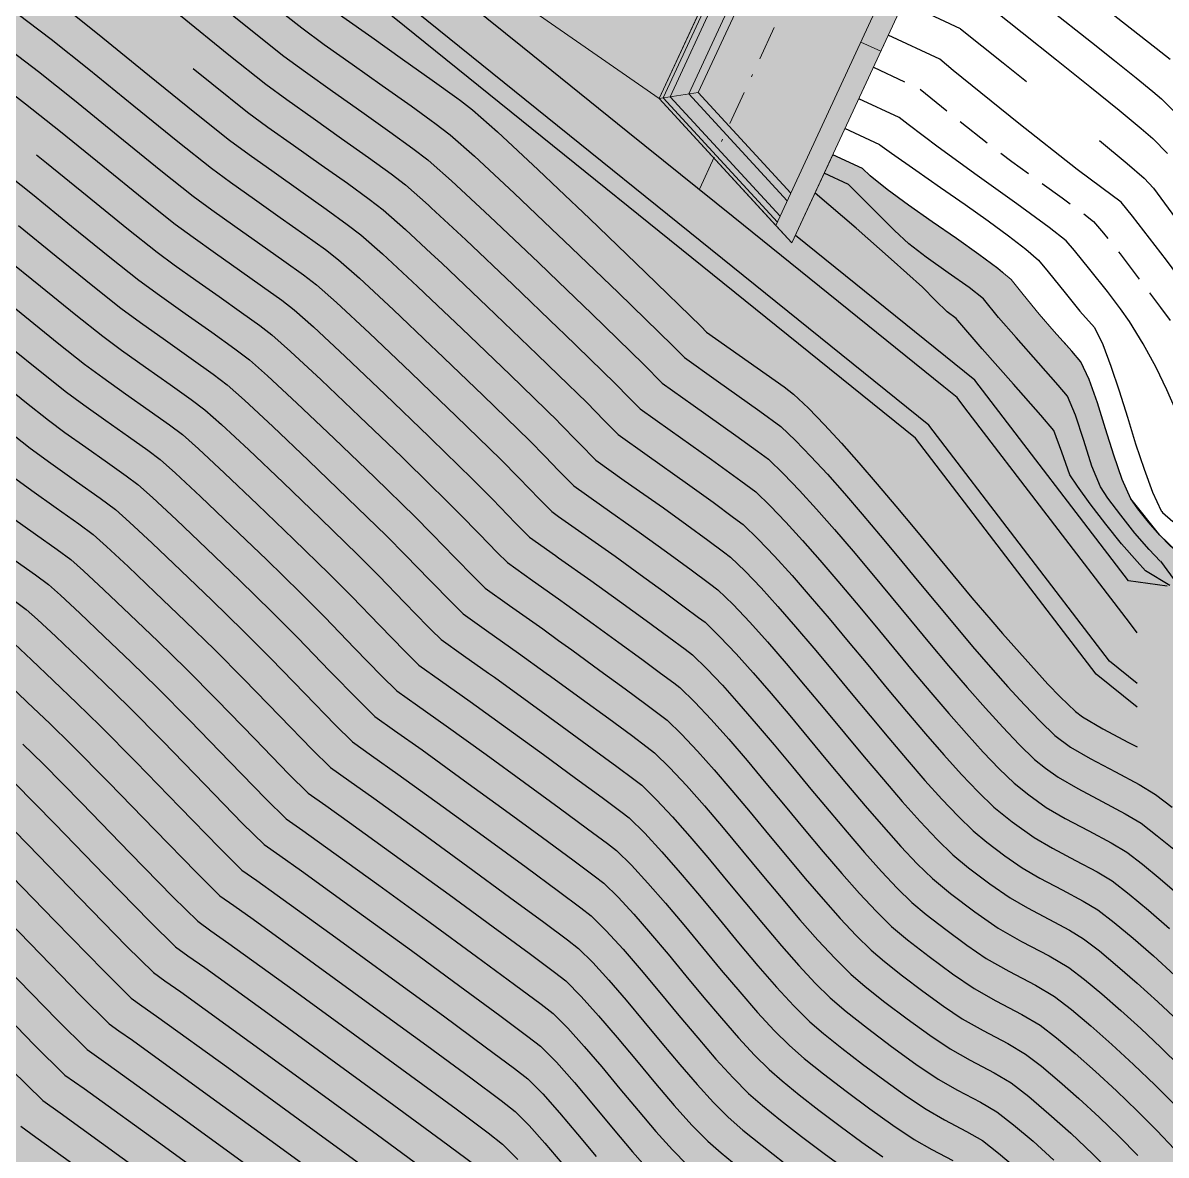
# Model space of a CAD drawing. Extents: x 62300 to 63243, y 108404 to 108784.
# Drawn here: x 62354.05 to 62395.66, y 108689.86 to 108731.07 of the extents above; entities that cross this region are included whole.
import ezdxf
from ezdxf.enums import TextEntityAlignment as Align

# ---------------------------------------------------------------- set-up
doc = ezdxf.new("R2010")
doc.units = 0
doc.header["$MEASUREMENT"] = 0
for name, pattern in [('NASCOSTA', [9.525, 6.35, -3.175]), ('TRATTEGGIATA2', [0.375, 0.25, -0.125]), ('TRATTOPUNTO2', [0.5, 0.25, -0.125, 0, -0.125])]:
    doc.linetypes.add(name, pattern=pattern)
for name, color, linetype in [('colore lago', 131, 'Continuous'), ('curve livello 1m', 2, 'Continuous'), ('curve livello 5m', 7, 'Continuous'), ('LIN010CO', 2, 'Continuous'), ('LIN010TR', 2, 'NASCOSTA'), ('LIN018CO', 6, 'Continuous'), ('LIN025CO', 7, 'Continuous'), ('LIN07CO', 4, 'Continuous'), ('TEXT050', 3, 'Continuous'), ('TRATTCOLO-30', 253, 'Continuous'), ('TRATTCOLO-32', 255, 'Continuous')]:
    doc.layers.add(name, color=color, linetype=linetype)
doc.layers.add('Colori bordi', color=5, linetype='Continuous', plot=False)
doc.layers.add('no_plot', color=5, linetype='Continuous', plot=False)
doc.styles.add('ARIAL', font='arial.ttf')

# ---------------------------------------------------------------- blocks, each defined once
blk = doc.blocks.new('SEZ1')
at = {"layer": 'LIN07CO'}
for q in [(-0.5, 1.5), (0, 0)]:
    blk.add_line((0, 1.5), q, dxfattribs=at)
at = {"layer": 'TEXT050', "style": 'ARIAL'}
blk.add_attdef('NOME_SEZIONE', text='', height=0.4, dxfattribs=at).set_placement((-0.25, 1.1667), align=Align.MIDDLE)
blk = doc.blocks.new('CONTORNO')
at = {"layer": 'Colori bordi', "lineweight": 0, "ltscale": 2, "flags": 128}
blk.add_lwpolyline([(-84.427, 113.219), (-89.144, 103.05), (-84.307, 97.793), (-77.785, 111.855)], dxfattribs=at)

msp = doc.modelspace()

# ---------------------------------------------------------------- hatches: boundary and pattern name
at = {"layer": 'colore lago', "linetype": 'Continuous', "lineweight": 0}
msp.add_hatch(color=256, dxfattribs=at).paths.add_polyline_path([(62395.4319, 108712.4259), (62396.0258, 108711.8537), (62396.5448, 108710.8043), (62395.7033, 108710.5709), (62400.1015, 108704.9415), (62413.3949, 108708.6281), (62414.0973, 108707.7291), (62408.5772, 108697.9723), (62412.9753, 108692.343), (62413.7753, 108693.7569), (62413.7753, 108692.1954), (62414.8205, 108690.2225), (62415.3159, 108689.2875), (62415.7254, 108688.5144), (62415.9887, 108688.0175), (62416.3082, 108687.4144), (62417.0906, 108686.8771), (62417.9855, 108686.3089), (62418.7619, 108685.8574), (62419.2764, 108685.6101), (62419.9798, 108685.5227), (62420.7468, 108685.4364), (62421.2685, 108685.2536), (62422.0416, 108684.9346), (62422.8341, 108684.5753), (62423.3023, 108684.3175), (62424.2809, 108683.3047), (62425.6555, 108681.8746), (62426.4487, 108681.0664), (62427.1564, 108680.3507), (62427.6733, 108679.8331), (62427.8947, 108679.6195), (62428.4318, 108679.3835), (62429.0399, 108678.92), (62429.8686, 108678.2117), (62430.4834, 108677.6294), (62430.8429, 108677.243), (62431.2176, 108676.3636), (62431.5568, 108675.296), (62431.9126, 108674.5274), (62432.3553, 108674.2465), (62432.8581, 108673.9417), (62433.4549, 108673.2309), (62434.0968, 108672.3256), (62434.7011, 108671.6013), (62435.1967, 108671.28), (62435.6852, 108671.0099), (62436.1435, 108670.7553), (62436.7071, 108670.3884), (62437.4924, 108669.8551), (62438.3578, 108669.2525), (62439.162, 108668.6782), (62440.0779, 108667.9959), (62441.1296, 108667.1897), (62442.0017, 108666.5014), (62442.9077, 108665.7584), (62443.7886, 108665.0205), (62444.5616, 108664.3587), (62445.1439, 108663.8439), (62445.4526, 108663.5469), (62446.014, 108662.6645), (62446.5014, 108661.9407), (62447.1531, 108661.6996), (62448.8761, 108661.0814), (62447.1831, 108652.7495), (62446.9427, 108651.5664), (62441.5949, 108652.495), (62436.0899, 108653.04), (62430.5269, 108653.236), (62424.9839, 108653.069), (62419.4329, 108652.547), (62413.9529, 108651.6369), (62408.5289, 108650.3589), (62403.2099, 108648.764), (62398.0209, 108646.7969), (62392.9549, 108644.4869), (62388.0669, 108641.8729), (62383.3469, 108638.9139), (62379.1429, 108635.9189), (62374.9869, 108632.5279), (62370.9119, 108628.7519), (62367.8639, 108625.5499), (62364.5769, 108621.7199), (62361.9919, 108618.3019), (62358.8839, 108613.6989), (62356.0869, 108608.8829), (62353.6149, 108603.9239), (62351.4909, 108598.7899), (62349.6979, 108593.5199), (62348.257, 108588.1479), (62347.162, 108582.6989), (62346.433, 108577.2059), (62346.076, 108571.8269), (62346.067, 108566.2699), (62346.414, 108560.7079), (62347.156, 108555.2139), (62348.241, 108549.7569), (62349.1079, 108546.5428), (62347.868, 108543.8969), (62343.8045, 108542.3399), (62343.0705, 108542.931), (62342.2146, 108543.3994), (62341.4935, 108543.6045), (62340.7307, 108543.397), (62339.7875, 108542.8951), (62338.8135, 108542.3669), (62337.9584, 108542.0805), (62337.4625, 108542.1669), (62336.538, 108542.374), (62334.2534, 108542.9689), (62331.3224, 108543.7845), (62328.1392, 108544.6847), (62325.0979, 108545.5334), (62322.5927, 108546.1946), (62321.8484, 108546.361), (62320.9844, 108546.545), (62320.4739, 108546.6654), (62319.8592, 108546.9626), (62319.1026, 108547.3351), (62317.9614, 108547.8241), (62316.5809, 108548.3862), (62315.0662, 108548.9885), (62313.5225, 108549.5985), (62312.055, 108550.1833), (62310.7689, 108550.7104), (62309.7693, 108551.1471), (62309.1125, 108551.4751), (62308.0737, 108552.1306), (62305.1337, 108553.8291), (62301.9743, 108555.846), (62300, 108557.1445), (62299.9999, 108746.1014), (62331.8814, 108763.679), (62334.5073, 108761.5121), (62338.3919, 108758.5995), (62343.0838, 108755.7212), (62348.1033, 108752.4274), (62352.959, 108748.8213), (62356.9824, 108746.6715), (62363.4113, 108741.712), (62364.5243, 108741.1924), (62365.6372, 108740.6727), (62364.7398, 108740.344), (62363.36, 108739.8386), (62368.1972, 108734.5816), (62381.1506, 108739.3265), (62381.9231, 108738.487), (62377.2065, 108728.3174), (62382.0436, 108723.0604), (62383.5312, 108726.2678), (62384.6103, 108725.7715), (62384.8907, 108725.5001), (62385.5125, 108725.007), (62386.2902, 108724.4397), (62387.1525, 108723.8336), (62388.0278, 108723.224), (62388.845, 108722.6462), (62389.5326, 108722.1356), (62390.0193, 108721.7276), (62390.4606, 108721.1889), (62391.0458, 108720.4672), (62391.5925, 108719.8402), (62392.2282, 108719.1211), (62392.5607, 108718.7313), (62392.8617, 108718.0873), (62393.1598, 108717.2446), (62393.7582, 108715.3352), (62394.0641, 108714.4546), (62394.3781, 108713.7474)])
at = {"layer": 'TRATTCOLO-30', "linetype": 'Continuous', "lineweight": 0}
h = msp.add_hatch(color=256, dxfattribs=at)
h.dxf.hatch_style = 1
h.paths.add_polyline_path([(62420.667, 108705.938), (62419.9708, 108706.332), (62420.0369, 108706.4488, -0.1419505), (62423.6194, 108709.95), (62424.183, 108710.2519), (62422.7188, 108714.0366), (62420.4323, 108713.4025), (62410.3897, 108695.6523), (62412.4422, 108693.0253), (62412.9753, 108692.3429), (62418.7619, 108702.5708)])
h.paths.add_polyline_path([(62420.4323, 108713.4025), (62414.0685, 108711.6376), (62398.2889, 108707.2616), (62400.1015, 108704.9416), (62413.3949, 108708.6282), (62414.0973, 108707.7291), (62408.5772, 108697.9723), (62410.3897, 108695.6523)])
h.paths.add_polyline_path([(62422.7188, 108714.0366), (62421.6021, 108716.9231), (62413.2454, 108714.6056), (62413.0316, 108715.3765), (62395.7033, 108710.5709), (62398.2889, 108707.2616), (62414.0685, 108711.6376)])
edge = h.paths.add_edge_path()
edge.add_line((62391.9828, 108742.9111), (62388.8961, 108748.3407))
edge.add_line((62388.8961, 108748.3407), (62380.5203, 108745.2726))
edge.add_line((62380.5203, 108745.2726), (62380.2452, 108746.0238))
edge.add_line((62380.2452, 108746.0238), (62363.36, 108739.8386))
edge.add_line((62363.36, 108739.8386), (62368.1972, 108734.5816))
edge.add_line((62368.1972, 108734.5816), (62381.1506, 108739.3266))
edge.add_line((62381.1506, 108739.3266), (62381.9231, 108738.487))
edge.add_line((62381.9231, 108738.487), (62377.2065, 108728.3174))
edge.add_line((62377.2065, 108728.3174), (62382.0436, 108723.0604))
edge.add_line((62382.0436, 108723.0604), (62388.5657, 108737.1228))
edge.add_line((62388.5657, 108737.1228), (62387.84, 108737.4594))
edge.add_line((62387.84, 108737.4594), (62389.1667, 108740.3199))
edge.add_arc((62393.7025, 108738.2161), 5, 110.11812, 155.11812, ccw=False)

# ---------------------------------------------------------------- linework, layer by layer
at = {"layer": 'Colori bordi', "linetype": 'Continuous', "lineweight": 0, "flags": 128}
msp.add_lwpolyline([(62381.9231, 108738.487), (62377.2065, 108728.3174), (62382.0436, 108723.0604), (62383.5312, 108726.2678), (62384.6103, 108725.7715), (62384.8907, 108725.5001), (62385.5125, 108725.007), (62386.2902, 108724.4397), (62387.1525, 108723.8336), (62388.0278, 108723.224), (62388.845, 108722.6462), (62389.5326, 108722.1356), (62390.0193, 108721.7276), (62390.0193, 108721.7276), (62390.4606, 108721.1889), (62391.0458, 108720.4672), (62391.5925, 108719.8402), (62392.2282, 108719.1211), (62392.5607, 108718.7313), (62392.8617, 108718.0873), (62393.1598, 108717.2446), (62393.7582, 108715.3352), (62394.0641, 108714.4546), (62394.3781, 108713.7474), (62395.4319, 108712.4259), (62396.0258, 108711.8537)], dxfattribs=at)
at = {"layer": 'curve livello 1m', "color": 152, "linetype": 'TRATTEGGIATA2', "ltscale": 5, "flags": 128}
msp.add_lwpolyline([(62385.0095, 108729.4551), (62386.6845, 108728.6782), (62387.9443, 108727.6567), (62389.3451, 108726.5505), (62390.0495, 108726.0249), (62390.9549, 108725.3681), (62391.8759, 108724.7035), (62392.627, 108724.1547), (62393.0228, 108723.8452), (62393.3875, 108723.415), (62393.9852, 108722.6636), (62394.7174, 108721.7072), (62395.4604, 108720.7147), (62396.096, 108719.8455), (62396.506, 108719.2593), (62396.9497, 108718.5421), (62397.5979, 108717.4437), (62398.1306, 108716.5176), (62399.7398, 108713.5532), (62400.2196, 108711.8234)], dxfattribs=at)
at = {"layer": 'curve livello 5m', "color": 2}
for p, q in [((62388.1835, 108730.8559), (62386.106, 108731.8195)), ((62384.6103, 108725.7715), (62383.5312, 108726.2678))]:
    msp.add_line(p, q, dxfattribs=at)
at = {"layer": 'curve livello 5m', "color": 2, "flags": 128}
for points in [[(62394.613, 108706.1591), (62393.1162, 108707.3682), (62386.5407, 108715.959), (62364.8039, 108733.4837)], [(62388.1835, 108730.8559), (62389.7349, 108729.6225), (62390.5841, 108728.9404)], [(62360.2452, 108729.4115), (62360.9246, 108728.8594), (62362.2308, 108727.8258), (62362.2308, 108727.8258), (62362.9707, 108727.2805), (62363.9011, 108726.6164), (62364.9041, 108725.9084), (62365.8615, 108725.2313), (62366.6555, 108724.6601), (62367.1679, 108724.2696), (62367.1679, 108724.2696), (62367.9742, 108723.5523), (62368.9168, 108722.6754)], [(62393.2338, 108726.7952), (62394.2496, 108725.9573), (62394.8682, 108725.4243), (62394.8682, 108725.4243), (62395.2049, 108725.0534), (62399.0394, 108719.8206), (62400.8471, 108717.3793), (62400.9789, 108717.153), (62401.0303, 108717.0548), (62401.2087, 108717.0198), (62401.4528, 108716.8554), (62401.9491, 108716.4813), (62402.6509, 108715.9348), (62403.5111, 108715.2529), (62403.6793, 108715.1179)], [(62354.5418, 108726.2675), (62354.9088, 108725.9755), (62356.3898, 108724.7711), (62357.8301, 108723.6006), (62358.9341, 108722.727), (62358.9341, 108722.727), (62359.5594, 108722.2662), (62360.3457, 108721.7049), (62361.1934, 108721.1065), (62362.0025, 108720.5343), (62362.6735, 108720.0515), (62363.1067, 108719.7215), (62363.1067, 108719.7215), (62363.7881, 108719.1153), (62364.9047, 108718.0765), (62366.3064, 108716.7476), (62367.8429, 108715.2709), (62368.9168, 108714.2246)], [(62389.7056, 108721.9906), (62389.5327, 108722.1356), (62388.845, 108722.6462), (62388.0279, 108723.224), (62387.1525, 108723.8336), (62386.2902, 108724.4398), (62385.5126, 108725.007), (62384.8907, 108725.5001), (62384.6103, 108725.7715)], [(62368.9168, 108722.6754), (62369.2954, 108722.3231), (62370.9539, 108720.7507), (62372.772, 108719.0035), (62373.5517, 108718.2438)], [(62353.5592, 108719.2977), (62354.7357, 108718.3418), (62355.6374, 108717.6282), (62355.6374, 108717.6282), (62356.2686, 108717.165), (62357.0658, 108716.5987), (62357.8882, 108716.0184), (62358.595, 108715.5135), (62359.0454, 108715.1734), (62359.0454, 108715.1734), (62359.6019, 108714.6783), (62360.514, 108713.8298), (62361.6588, 108712.7444), (62362.9138, 108711.5383), (62364.1563, 108710.3278), (62364.1563, 108710.3278), (62365.0356, 108709.4391), (62366.1244, 108708.3178), (62367.1052, 108707.3102), (62367.6606, 108706.7628), (62367.6606, 108706.7628), (62368.4167, 108706.2251), (62369.4557, 108705.49), (62370.9083, 108704.4397), (62372.3078, 108703.4224), (62373.5682, 108702.5013), (62374.6033, 108701.7394), (62375.3271, 108701.1999), (62375.6534, 108700.946), (62375.6534, 108700.946), (62376.198, 108700.4123), (62376.7968, 108699.7646), (62377.4368, 108699.0309), (62378.1046, 108698.2393), (62378.7869, 108697.4179), (62379.4706, 108696.5947), (62380.1422, 108695.7977), (62380.7886, 108695.0551), (62381.3966, 108694.3949), (62381.9527, 108693.8451), (62381.9527, 108693.8451), (62382.4876, 108693.3819), (62383.1949, 108692.8132), (62384.0116, 108692.1863), (62384.8749, 108691.5486), (62385.7215, 108690.9476), (62386.4887, 108690.4306), (62386.4887, 108690.4306), (62387.1339, 108690.0649), (62387.9007, 108689.6613)], [(62396.0258, 108711.8538), (62395.8137, 108712.0336), (62395.4319, 108712.4259), (62395.0181, 108712.8924), (62394.6286, 108713.3869), (62394.3781, 108713.7474), (62394.0641, 108714.4546), (62393.7582, 108715.3352), (62393.4577, 108716.2963), (62393.1598, 108717.2447), (62392.8617, 108718.0873), (62392.5607, 108718.7313), (62392.2283, 108719.1211), (62391.9486, 108719.4375)], [(62373.5517, 108718.2439), (62374.5719, 108717.2498), (62375.2133, 108716.5948), (62375.7139, 108716.0881), (62375.7139, 108716.0881), (62376.778, 108715.3312), (62378.2404, 108714.2967), (62378.2404, 108714.2967), (62379.1708, 108713.6222), (62379.9197, 108713.0732), (62380.2623, 108712.8143), (62380.2623, 108712.8143), (62380.8168, 108712.2807), (62381.4143, 108711.657), (62382.0478, 108710.9578), (62382.7103, 108710.1981), (62383.3947, 108709.3926), (62384.0941, 108708.5562), (62384.8014, 108707.7036), (62385.5097, 108706.8497), (62386.2119, 108706.0093), (62386.9011, 108705.1972), (62387.5702, 108704.4283), (62388.2123, 108703.7172), (62388.8203, 108703.0789), (62389.3873, 108702.5282), (62389.3873, 108702.5282), (62390.0579, 108701.9878), (62390.8648, 108701.416), (62390.8648, 108701.416), (62391.5302, 108701.0306), (62392.3639, 108700.5896), (62393.1578, 108700.1672), (62393.7038, 108699.8378), (62393.7038, 108699.8378), (62394.3232, 108699.3605), (62395.0278, 108698.7763), (62395.7912, 108698.1099)], [(62368.9168, 108714.2246), (62369.3641, 108713.7888), (62369.3641, 108713.7888), (62369.9471, 108713.1997), (62370.6688, 108712.4563), (62371.3191, 108711.7883), (62371.6873, 108711.4255), (62371.6873, 108711.4255), (62372.5974, 108710.7781), (62373.5517, 108710.103)], [(62353.772, 108711.5028), (62354.5121, 108710.9778), (62354.9841, 108710.6254), (62354.9841, 108710.6254), (62355.4158, 108710.2413), (62356.1232, 108709.5832), (62357.0113, 108708.7413), (62357.9847, 108707.8057), (62358.9485, 108706.8668), (62358.9485, 108706.8668), (62360.1242, 108705.6786), (62361.5799, 108704.1793), (62362.8913, 108702.8321), (62363.634, 108702.1002), (62363.634, 108702.1002), (62364.2361, 108701.672), (62365.0634, 108701.0867), (62365.0634, 108701.0867), (62367.0054, 108699.6825), (62368.8764, 108698.3225), (62370.5613, 108697.091), (62371.9451, 108696.0725), (62372.9127, 108695.3513), (62373.349, 108695.0118), (62373.349, 108695.0118), (62373.884, 108694.4797), (62374.4808, 108693.8178), (62375.1194, 108693.0688), (62375.7797, 108692.275), (62376.4415, 108691.4791), (62377.0848, 108690.7236), (62377.6895, 108690.0509), (62378.2354, 108689.5036)], [(62373.5517, 108710.1031), (62373.8481, 108709.8934), (62374.8113, 108709.1969), (62375.7393, 108708.5223), (62376.5751, 108707.9115), (62377.2615, 108707.4063), (62377.7414, 108707.0486), (62377.9578, 108706.8802), (62377.9578, 108706.8802), (62378.5083, 108706.3463), (62379.1069, 108705.7115), (62379.7442, 108704.9957), (62380.4108, 108704.2187), (62381.0972, 108703.4004), (62381.7942, 108702.5607), (62382.4922, 108701.7196), (62383.182, 108700.8967), (62383.854, 108700.1121), (62384.499, 108699.3857), (62385.1074, 108698.7372), (62385.67, 108698.1866), (62385.67, 108698.1866), (62386.2473, 108697.6979), (62387.0348, 108697.087), (62387.8916, 108696.4601), (62388.6767, 108695.9233), (62388.6767, 108695.9233), (62389.4668, 108695.4755), (62390.4055, 108694.9813), (62391.0761, 108694.5896), (62391.0761, 108694.5896), (62391.6704, 108694.129), (62392.3525, 108693.5573), (62393.0903, 108692.9045), (62393.8522, 108692.2005), (62394.6063, 108691.4754), (62395.3208, 108690.759), (62395.9639, 108690.0815)], [(62353.7406, 108703.4057), (62355.2128, 108701.918), (62357.0355, 108700.0407), (62358.6775, 108698.3539), (62359.6074, 108697.4376), (62359.6074, 108697.4376), (62360.0554, 108697.1189), (62360.6711, 108696.6833), (62360.6711, 108696.6833), (62363.1024, 108694.9253), (62365.4449, 108693.2226), (62367.5544, 108691.6808), (62369.2869, 108690.4057), (62370.4983, 108689.5027)], [(62352.491, 108695.9022), (62354.4636, 108693.8758), (62355.5807, 108692.7749), (62355.5807, 108692.7749), (62356.2788, 108692.28), (62359.1995, 108690.1681), (62362.0134, 108688.1227), (62364.5475, 108686.2706), (62366.6287, 108684.7388), (62368.0839, 108683.6541), (62368.7401, 108683.1435), (62368.7401, 108683.1435), (62369.2175, 108682.64), (62369.7652, 108681.9893), (62370.3157, 108681.335), (62370.8009, 108680.8205), (62370.8009, 108680.8205), (62371.4733, 108680.2277), (62372.3186, 108679.5265), (62373.122, 108678.8862)]]:
    msp.add_lwpolyline(points, dxfattribs=at)
at = {"layer": 'LIN010CO', "linetype": 'Continuous', "lineweight": 0}
for p, q in [((62377.3557, 108728.3407), (62382.0151, 108738.387)), ((62377.6098, 108728.3803), (62382.1719, 108738.2166)), ((62378.2906, 108728.4866), (62382.5918, 108737.7603)), ((62377.2065, 108728.3174), (62378.6324, 108728.5399)), ((62381.8728, 108724.5935), (62378.2906, 108728.4866)), ((62381.5144, 108723.8209), (62377.3557, 108728.3407)), ((62381.6119, 108724.0309), (62377.6098, 108728.3803))]:
    msp.add_line(p, q, dxfattribs=at)
at = {"layer": 'LIN010TR', "linetype": 'TRATTOPUNTO2', "lineweight": 0, "ltscale": 5}
msp.add_line((62378.688, 108725.047), (62387.7808, 108744.652), dxfattribs=at)
at = {"layer": 'LIN018CO', "color": 2, "flags": 128}
for points in [[(62394.613, 108707.0204), (62393.5995, 108707.8391), (62387.0238, 108716.4301), (62364.8039, 108734.3444)], [(62372.2342, 108730.1907), (62368.3995, 108733.2823)], [(62376.0689, 108727.0991), (62372.2342, 108730.1907)], [(62379.9036, 108724.0075), (62376.0689, 108727.0991)], [(62383.7383, 108720.9158), (62379.9036, 108724.0075)], [(62387.573, 108717.8242), (62383.7383, 108720.9158)], [(62388.3381, 108717.0657), (62388.055, 108717.4356), (62387.573, 108717.8242)], [(62391.3328, 108713.1533), (62388.3381, 108717.0657)], [(62394.3274, 108709.2408), (62391.3328, 108713.1533)], [(62394.613, 108708.8678), (62394.3274, 108709.2408)]]:
    msp.add_lwpolyline(points, dxfattribs=at)
at = {"layer": 'LIN025CO', "linetype": 'Continuous', "lineweight": 0}
for p, q in [((62377.2065, 108728.3174), (62381.9231, 108738.487)), ((62378.6324, 108728.5399), (62382.8026, 108737.5312)), ((62377.2065, 108728.3174), (62368.1972, 108734.5816)), ((62381.4573, 108723.6976), (62386.1739, 108733.8672)), ((62382.0436, 108723.0604), (62386.9879, 108733.7209)), ((62385.2792, 108730.0366), (62384.5534, 108730.3732)), ((62382.0038, 108724.8759), (62378.6324, 108728.5399)), ((62381.4573, 108723.6976), (62377.2065, 108728.3174)), ((62382.0436, 108723.0604), (62381.4573, 108723.6976))]:
    msp.add_line(p, q, dxfattribs=at)
at = {"layer": 'no_plot'}
for p, q in [((62387.4248, 108729.748), (62385.5489, 108730.6181)), ((62385.9509, 108727.6221), (62384.4765, 108728.3059)), ((62385.2485, 108726.6304), (62383.9736, 108727.2217)), ((62384.1054, 108725.1876), (62383.2205, 108725.598)), ((62394.2988, 108710.7589), (62388.704, 108718.0684)), ((62395.4532, 108711.4727), (62396.0501, 108710.6671)), ((62395.799, 108710.5974), (62394.9092, 108711.129)), ((62395.7033, 108710.5709), (62394.2988, 108710.7589)), ((62391.3566, 108707.0035), (62389.7056, 108708.8418))]:
    msp.add_line(p, q, dxfattribs=at)
at = {"layer": 'no_plot', "flags": 128}
for points in [[(62354.6471, 108736.6116), (62355.2448, 108736.3301), (62355.8235, 108736.0115), (62355.8235, 108736.0115), (62356.2587, 108735.6981), (62356.9514, 108735.1727), (62356.9514, 108735.1727), (62358.4916, 108733.947), (62360.3525, 108732.4337), (62362.1623, 108730.963), (62363.5495, 108729.8653), (62363.5495, 108729.8653), (62364.3352, 108729.2862), (62365.3233, 108728.581), (62366.3883, 108727.8291), (62367.4051, 108727.1101), (62368.2482, 108726.5035), (62368.7924, 108726.0888), (62368.7924, 108726.0888), (62368.9168, 108725.9782)], [(62353.3649, 108735.9462), (62354.174, 108735.5651), (62354.9575, 108735.1338), (62354.9575, 108735.1338), (62355.5466, 108734.7094), (62356.4845, 108733.9982), (62356.4845, 108733.9982), (62357.9798, 108732.8082), (62359.7864, 108731.339), (62361.5435, 108729.9112), (62362.8902, 108728.8456), (62362.8902, 108728.8456), (62363.653, 108728.2834), (62364.6122, 108727.5987), (62365.6462, 108726.8687), (62366.6333, 108726.1707), (62367.4518, 108725.5818), (62367.9802, 108725.1792), (62367.9802, 108725.1792), (62368.8114, 108724.4397), (62368.9168, 108724.3416)], [(62350.8003, 108734.6154), (62351.5811, 108734.2599), (62352.4793, 108733.8018), (62353.2255, 108733.3784), (62353.2255, 108733.3784), (62353.7215, 108733.0281), (62354.5826, 108732.3876), (62355.5506, 108731.6491), (62355.5506, 108731.6491), (62356.9561, 108730.5307), (62358.6542, 108729.1497), (62360.3057, 108727.8077), (62361.5715, 108726.806), (62361.5715, 108726.806), (62362.2885, 108726.2776), (62363.1901, 108725.6341), (62364.1619, 108724.948), (62365.0897, 108724.2919), (62365.8591, 108723.7384), (62366.3557, 108723.36), (62366.3557, 108723.36), (62367.137, 108722.6649), (62368.4173, 108721.4738), (62368.9168, 108721.0002)], [(62364.4063, 108732.2703), (62364.8682, 108731.9048), (62364.8682, 108731.9048), (62365.6998, 108731.292), (62366.7454, 108730.5456), (62367.8726, 108729.7499), (62368.9487, 108728.9889), (62369.841, 108728.3469), (62369.98, 108728.241)], [(62362.8854, 108731.9323), (62364.2088, 108730.8851), (62364.2088, 108730.8851), (62365.0175, 108730.2891), (62366.0344, 108729.5633), (62367.1305, 108728.7895), (62368.1769, 108728.0495), (62368.9168, 108727.5172)], [(62353.4105, 108731.7435), (62354.2332, 108731.1255), (62355.0837, 108730.4745), (62355.0837, 108730.4745), (62356.4443, 108729.3919), (62358.0881, 108728.055), (62359.6868, 108726.7559), (62360.9121, 108725.7863), (62360.9121, 108725.7863), (62361.6062, 108725.2748), (62362.479, 108724.6518), (62363.4198, 108723.9876), (62364.3179, 108723.3525), (62365.0627, 108722.8167), (62365.5434, 108722.4504), (62365.5434, 108722.4504), (62366.2997, 108721.7775), (62367.5391, 108720.6245), (62368.9168, 108719.3183)], [(62389.4723, 108731.4737), (62390.4244, 108730.7263), (62390.4244, 108730.7263), (62391.6765, 108729.7308), (62392.8924, 108728.7542), (62393.9579, 108727.8892), (62394.7589, 108727.2284), (62395.1813, 108726.8646), (62395.1813, 108726.8646), (62395.7167, 108726.316)], [(62391.4098, 108731.5794), (62392.9479, 108730.3721), (62392.9479, 108730.3721), (62393.785, 108729.7056), (62394.5681, 108729.0743), (62395.1776, 108728.5751), (62395.4943, 108728.3048), (62395.4943, 108728.3048), (62396.0271, 108727.7719)], [(62393.3472, 108731.6851), (62395.4713, 108730.0178), (62395.4713, 108730.0178), (62395.8073, 108729.745)], [(62353.6417, 108730.0463), (62354.6168, 108729.3), (62354.6168, 108729.3), (62355.9324, 108728.2531), (62357.522, 108726.9604), (62359.0679, 108725.7041), (62360.2528, 108724.7665), (62360.2528, 108724.7665), (62360.9239, 108724.2719), (62361.7679, 108723.6695), (62362.6776, 108723.0273), (62363.5461, 108722.4131), (62364.2663, 108721.895), (62364.7312, 108721.5407), (62364.7312, 108721.5407), (62365.4625, 108720.8901), (62366.661, 108719.7752), (62368.1654, 108718.3488), (62368.9168, 108717.6267)], [(62399.5175, 108716.9023), (62399.5073, 108716.9204), (62399.0148, 108717.7664), (62398.6766, 108718.3193), (62397.988, 108719.3038), (62396.9207, 108720.7634), (62395.6729, 108722.4302), (62394.4432, 108724.0362), (62394.024, 108724.551), (62393.3279, 108725.0668), (62392.4217, 108725.7296), (62390.2967, 108727.4078), (62387.9153, 108729.3388), (62387.4248, 108729.748)], [(62353.2725, 108728.7983), (62354.1499, 108728.1254), (62354.1499, 108728.1254), (62355.4206, 108727.1143), (62356.9559, 108725.8657), (62358.449, 108724.6524), (62359.5934, 108723.7468), (62359.5934, 108723.7468), (62360.2417, 108723.269), (62361.0568, 108722.6872), (62361.9355, 108722.0669), (62362.7743, 108721.4737), (62363.4699, 108720.9732), (62363.9189, 108720.6311), (62363.9189, 108720.6311), (62364.6253, 108720.0027), (62365.7828, 108718.9258), (62367.2359, 108717.5482), (62368.8287, 108716.0174), (62368.9168, 108715.9316)], [(62369.98, 108728.241), (62370.417, 108727.908), (62370.417, 108727.908), (62371.3231, 108727.1018), (62372.808, 108725.7205), (62373.5517, 108725.0154)], [(62396.4159, 108716.0421), (62396.1345, 108716.6996), (62395.6903, 108717.7184), (62395.3066, 108718.5308), (62394.8327, 108719.3835), (62394.3354, 108720.1993), (62394.0001, 108720.666), (62393.5271, 108721.2909), (62392.8912, 108722.0961), (62392.3337, 108722.7808), (62392.0217, 108723.1393), (62391.4025, 108723.6236), (62390.2275, 108724.4821), (62388.7868, 108725.5217), (62387.3704, 108726.5491), (62386.2684, 108727.3713), (62385.9509, 108727.6221)], [(62368.9168, 108727.5172), (62369.0446, 108727.4252), (62369.6047, 108726.9984), (62369.6047, 108726.9984), (62370.4859, 108726.2144), (62371.9299, 108724.8711), (62373.5517, 108723.3335)], [(62385.2484, 108726.6304), (62385.6659, 108726.3298), (62386.5514, 108725.707), (62387.4566, 108725.0766), (62388.3456, 108724.4563), (62389.1824, 108723.8641), (62389.9312, 108723.3176), (62390.5559, 108722.8348), (62391.0205, 108722.4334), (62391.0205, 108722.4334), (62391.3716, 108722.0114), (62391.9891, 108721.2432), (62392.5282, 108720.5822), (62392.5282, 108720.5822), (62393.0517, 108719.9824), (62393.3545, 108719.3654), (62393.6546, 108718.5813), (62393.9535, 108717.6825), (62394.2528, 108716.7216), (62394.5541, 108715.7512), (62394.8589, 108714.8238), (62395.1688, 108713.9921), (62395.4854, 108713.3084), (62395.4854, 108713.3084), (62395.5058, 108713.2811), (62395.5312, 108713.2537), (62395.9098, 108712.925)], [(62368.9168, 108725.9782), (62369.6486, 108725.3271), (62371.0517, 108724.0218), (62372.8129, 108722.352), (62373.5517, 108721.642)], [(62353.2161, 108725.7763), (62354.3969, 108724.8367), (62355.8236, 108723.6764), (62357.2112, 108722.5488), (62358.2747, 108721.7073), (62358.2747, 108721.7073), (62359.0193, 108721.1609), (62359.9596, 108720.4929), (62360.9295, 108719.8085), (62361.7631, 108719.213), (62362.2944, 108718.8119), (62362.2944, 108718.8119), (62362.9508, 108718.2279), (62364.0265, 108717.2272), (62365.3768, 108715.9469), (62366.8571, 108714.5244), (62368.3225, 108713.0966), (62368.3225, 108713.0966), (62368.9168, 108712.496)], [(62395.4424, 108711.4844), (62395.0512, 108711.9067), (62394.5303, 108712.5037), (62394.0123, 108713.1506), (62393.5458, 108713.7738), (62393.2709, 108714.1864), (62392.9617, 108714.9343), (62392.6626, 108715.8709), (62392.3673, 108716.7888), (62392.0697, 108717.4803), (62391.7297, 108717.8856), (62391.016, 108718.6955), (62390.2026, 108719.6158), (62389.5634, 108720.3522), (62389.0182, 108721.0217), (62388.4937, 108721.4378), (62387.7294, 108721.9775), (62386.9284, 108722.5403), (62386.294, 108723.0256), (62385.7782, 108723.5123), (62384.9774, 108724.3096), (62384.1054, 108725.1876)], [(62373.5517, 108725.0154), (62374.6719, 108723.9533), (62376.7153, 108721.9895), (62378.7382, 108720.0186), (62378.7382, 108720.0186), (62378.9352, 108719.8182), (62380.1226, 108718.9737), (62381.7542, 108717.8194), (62381.7542, 108717.8194), (62382.1058, 108717.5616), (62382.6483, 108717.0428), (62383.2286, 108716.4448), (62383.8413, 108715.7787), (62384.4812, 108715.0557), (62385.143, 108714.287), (62385.8215, 108713.4837), (62386.5113, 108712.6569), (62387.2072, 108711.8179), (62387.9039, 108710.9777), (62388.5962, 108710.1475), (62389.2787, 108709.3385), (62389.7056, 108708.8418)], [(62394.9092, 108711.129), (62394.607, 108711.462), (62394.0426, 108712.115), (62393.4639, 108712.8312), (62392.8991, 108713.5668), (62392.4364, 108714.2041), (62392.1637, 108714.6254), (62391.8675, 108715.4456), (62391.5788, 108716.2292), (62391.1042, 108716.7949), (62390.1082, 108717.9251), (62388.973, 108719.2094), (62388.081, 108720.2372), (62388.017, 108720.3158), (62387.6973, 108720.5511), (62387.2746, 108720.9667), (62386.7897, 108721.4479), (62385.6583, 108722.4717), (62384.3786, 108723.5947), (62382.8836, 108724.8716)], [(62368.9168, 108724.3416), (62370.1736, 108723.1725), (62371.8834, 108721.5514), (62373.5517, 108719.9481)], [(62353.8851, 108723.6979), (62355.2575, 108722.5817), (62356.5923, 108721.4971), (62357.6154, 108720.6875), (62357.6154, 108720.6875), (62358.3317, 108720.162), (62359.2362, 108719.5193), (62360.1692, 108718.8609), (62360.9711, 108718.2881), (62361.4822, 108717.9023), (62361.4822, 108717.9023), (62362.1136, 108717.3405), (62363.1484, 108716.3778), (62364.4473, 108715.1463), (62365.8713, 108713.7778), (62367.281, 108712.4044), (62367.281, 108712.4044), (62367.9825, 108711.6955), (62368.8511, 108710.8009), (62368.9168, 108710.7334)], [(62373.5517, 108723.3335), (62373.7424, 108723.1526), (62375.7294, 108721.243), (62377.6966, 108719.3264), (62377.6966, 108719.3264), (62378.1299, 108718.8857), (62379.2864, 108718.0631), (62380.8757, 108716.9388), (62380.8757, 108716.9388), (62381.6449, 108716.3748), (62382.1725, 108715.8703), (62382.7368, 108715.2887), (62383.3326, 108714.641), (62383.9549, 108713.9379), (62384.5985, 108713.1904), (62385.2582, 108712.4092), (62385.929, 108711.6052), (62386.6057, 108710.7893), (62387.2833, 108709.9723), (62387.9564, 108709.165), (62388.6202, 108708.3783), (62389.2693, 108707.623), (62389.8988, 108706.91), (62390.5034, 108706.2501), (62391.0781, 108705.6542), (62391.6176, 108705.1331), (62391.6176, 108705.1331), (62392.1776, 108704.7116), (62392.9048, 108704.2904), (62393.816, 108703.8084), (62394.6837, 108703.3468), (62395.2805, 108702.9868), (62395.2805, 108702.9868), (62395.885, 108702.523)], [(62388.704, 108718.0684), (62382.1711, 108723.3354)], [(62353.3733, 108722.5591), (62354.6914, 108721.4871), (62355.9735, 108720.4453), (62356.9561, 108719.6678), (62356.9561, 108719.6678), (62357.644, 108719.163), (62358.5127, 108718.5458), (62359.4089, 108717.9134), (62360.1791, 108717.3633), (62360.6699, 108716.9927), (62360.6699, 108716.9927), (62361.2764, 108716.4531), (62362.2703, 108715.5285), (62363.5178, 108714.3457), (62364.8854, 108713.0313), (62366.2394, 108711.7122), (62366.2394, 108711.7122), (62367.0002, 108710.9433), (62367.9422, 108709.9732), (62368.7907, 108709.1015), (62368.9168, 108708.9772)], [(62352.8614, 108721.4203), (62354.1253, 108720.3924), (62355.3546, 108719.3935), (62356.2967, 108718.648), (62356.2967, 108718.648), (62356.9563, 108718.164), (62357.7893, 108717.5722), (62358.6485, 108716.9659), (62359.387, 108716.4384), (62359.8576, 108716.083), (62359.8576, 108716.083), (62360.4392, 108715.5657), (62361.3921, 108714.6792), (62362.5883, 108713.545), (62363.8996, 108712.2848), (62365.1979, 108711.02), (62365.1979, 108711.02), (62366.0179, 108710.1912), (62367.0333, 108709.1455), (62367.948, 108708.2058), (62368.466, 108707.6954), (62368.466, 108707.6954), (62369.2529, 108707.1357), (62370.3342, 108706.3707), (62371.6889, 108705.3911), (62372.9941, 108704.4424), (62374.1696, 108703.5833), (62375.1349, 108702.8728), (62375.8099, 108702.3697), (62376.1143, 108702.1328), (62376.1143, 108702.1328), (62376.6833, 108701.5752), (62377.309, 108700.8984), (62377.9777, 108700.1318), (62378.6754, 108699.3047), (62379.3884, 108698.4465), (62380.1027, 108697.5863), (62380.8045, 108696.7536), (62381.4799, 108695.9777), (62382.1151, 108695.2879), (62382.6962, 108694.7134), (62382.6962, 108694.7134), (62383.195, 108694.2815), (62383.8546, 108693.7511), (62384.6163, 108693.1664), (62385.4213, 108692.5717), (62386.2109, 108692.0112), (62386.9263, 108691.5292), (62386.9263, 108691.5292), (62387.6005, 108691.1471), (62388.4016, 108690.7253), (62388.9739, 108690.391), (62389.5603, 108689.9334), (62390.2394, 108689.3568)], [(62373.5517, 108721.642), (62374.7436, 108720.4965), (62376.6551, 108718.6342), (62376.6551, 108718.6342), (62377.3246, 108717.9532), (62378.4503, 108717.1525), (62379.9973, 108716.0581), (62379.9973, 108716.0581), (62380.7848, 108715.4858), (62381.184, 108715.188), (62381.184, 108715.188), (62381.7322, 108714.6623), (62382.3205, 108714.0522), (62382.9429, 108713.3706), (62383.5935, 108712.6303), (62384.2661, 108711.8439), (62384.9546, 108711.0243), (62385.6532, 108710.1844), (62386.3556, 108709.3368), (62387.0559, 108708.4944), (62387.748, 108707.6699), (62388.4259, 108706.8763), (62389.0835, 108706.1261), (62389.7148, 108705.4323), (62390.3137, 108704.8076), (62390.8742, 108704.2648), (62390.8742, 108704.2648), (62391.2672, 108703.9481), (62391.74, 108703.613), (62391.74, 108703.613), (62392.4466, 108703.2038), (62393.332, 108702.7355), (62394.1751, 108702.2869), (62394.7549, 108701.9371), (62394.7549, 108701.9371), (62395.3423, 108701.4865), (62396.0054, 108700.9417)], [(62368.9168, 108721.0002), (62370.0244, 108719.9501), (62371.7862, 108718.2569), (62373.5304, 108716.5576), (62373.5304, 108716.5576), (62373.5517, 108716.5359)], [(62373.5517, 108719.9481), (62373.7578, 108719.75), (62375.6135, 108717.942), (62375.6135, 108717.942), (62376.1222, 108717.4225), (62376.5192, 108717.0206), (62376.5192, 108717.0206), (62377.6142, 108716.2419), (62379.1188, 108715.1774), (62379.1188, 108715.1774), (62380.1834, 108714.4037), (62380.7232, 108714.0011), (62380.7232, 108714.0011), (62381.2553, 108713.4908), (62381.8265, 108712.8985), (62382.4308, 108712.2368), (62383.0623, 108711.518), (62383.7153, 108710.7546), (62384.3838, 108709.9589), (62385.062, 108709.1434), (62385.7439, 108708.3206), (62386.4238, 108707.5027), (62387.0957, 108706.7023), (62387.7538, 108705.9318), (62388.3923, 108705.2035), (62389.0051, 108704.5299), (62389.5866, 108703.9235), (62390.1307, 108703.3965), (62390.1307, 108703.3965), (62390.6626, 108702.968), (62391.3024, 108702.5145), (62391.3024, 108702.5145), (62391.9884, 108702.1172), (62392.8479, 108701.6625), (62393.6664, 108701.2271), (62394.2294, 108700.8875), (62394.2294, 108700.8875), (62394.7997, 108700.45), (62395.4433, 108699.9211), (62396.1405, 108699.3195)], [(62368.9168, 108719.3183), (62369.0949, 108719.1495), (62370.8004, 108717.5104), (62372.4888, 108715.8654), (62372.4888, 108715.8654), (62373.0576, 108715.2878), (62373.5517, 108714.7788)], [(62352.9931, 108718.2031), (62354.1168, 108717.29), (62354.978, 108716.6085), (62354.978, 108716.6085), (62355.581, 108716.1661), (62356.3424, 108715.6251), (62357.1279, 108715.0708), (62357.8029, 108714.5886), (62358.2331, 108714.2638), (62358.2331, 108714.2638), (62358.7647, 108713.7909), (62359.6358, 108712.9805), (62360.7293, 108711.9438), (62361.928, 108710.7918), (62363.1147, 108709.6356), (62363.1147, 108709.6356), (62364.0533, 108708.687), (62365.2155, 108707.4901), (62366.2624, 108706.4146), (62366.8553, 108705.8303), (62366.8553, 108705.8303), (62367.5806, 108705.3144), (62368.5773, 108704.6094), (62368.5773, 108704.6094), (62370.1278, 108703.4882), (62371.6216, 108702.4024), (62372.9668, 108701.4192), (62374.0716, 108700.606), (62374.8442, 108700.0302), (62375.1925, 108699.7592), (62375.1925, 108699.7592), (62375.7126, 108699.2494), (62376.2847, 108698.6307), (62376.8959, 108697.93), (62377.5338, 108697.1739), (62378.1855, 108696.3893), (62378.8385, 108695.603), (62379.48, 108694.8418), (62380.0974, 108694.1325), (62380.6781, 108693.5019), (62381.2093, 108692.9768), (62381.2093, 108692.9768), (62381.6858, 108692.5611), (62382.3046, 108692.0573), (62383.0234, 108691.4973), (62383.7997, 108690.9128), (62384.5914, 108690.3359), (62385.3559, 108689.7984)], [(62368.9168, 108717.6267), (62369.8145, 108716.7639), (62371.4473, 108715.1732), (62371.4473, 108715.1732), (62372.0993, 108714.5111), (62372.8486, 108713.739), (62373.2979, 108713.2905), (62373.2979, 108713.2905), (62373.5517, 108713.11)], [(62373.5517, 108716.5359), (62374.3044, 108715.7671), (62374.9086, 108715.1556), (62374.9086, 108715.1556), (62375.9419, 108714.4206), (62377.3619, 108713.4161), (62377.3619, 108713.4161), (62378.2138, 108712.7992), (62378.9806, 108712.2397), (62379.5479, 108711.8211), (62379.8014, 108711.6275), (62379.8014, 108711.6275), (62380.3388, 108711.1104), (62380.9178, 108710.506), (62381.5317, 108709.8285), (62382.1736, 108709.0923), (62382.8368, 108708.3117), (62383.5145, 108707.5012), (62384.1999, 108706.675), (62384.8863, 108705.8476), (62385.5668, 108705.0332), (62386.2346, 108704.2463), (62386.883, 108703.5011), (62387.5052, 108702.8121), (62388.0944, 108702.1936), (62388.6438, 108701.6599), (62388.6438, 108701.6599), (62389.1322, 108701.2542), (62389.7927, 108700.757), (62390.4272, 108700.3174), (62390.4272, 108700.3174), (62391.072, 108699.944), (62391.8798, 108699.5167), (62392.6491, 108699.1074), (62393.1783, 108698.7882), (62393.1783, 108698.7882), (62393.7784, 108698.3257), (62394.4612, 108697.7595), (62395.201, 108697.1138), (62395.9721, 108696.4126)], [(62353.4979, 108716.2382), (62354.3187, 108715.5887), (62354.3187, 108715.5887), (62355.0656, 108715.0438), (62355.9984, 108714.3839), (62356.8669, 108713.7678), (62357.4209, 108713.3542), (62357.4209, 108713.3542), (62357.9275, 108712.9035), (62358.7577, 108712.1312), (62359.7998, 108711.1431), (62360.9422, 108710.0453), (62362.0732, 108708.9434), (62362.0732, 108708.9434), (62363.0711, 108707.9349), (62364.3066, 108706.6624), (62365.4196, 108705.519), (62366.05, 108704.8978), (62366.05, 108704.8978), (62366.7445, 108704.4038), (62367.6988, 108703.7287), (62367.6988, 108703.7287), (62369.3472, 108702.5368), (62370.9353, 108701.3824), (62372.3654, 108700.3372), (62373.54, 108699.4727), (62374.3613, 108698.8605), (62374.7316, 108698.5723), (62374.7316, 108698.5723), (62375.2857, 108698.0257), (62375.8991, 108697.3544), (62376.5554, 108696.5935), (62377.2381, 108695.778), (62377.9304, 108694.943), (62378.6159, 108694.1235), (62379.278, 108693.3546), (62379.9002, 108692.6712), (62380.4658, 108692.1085), (62380.4658, 108692.1085), (62380.9724, 108691.6666), (62381.6303, 108691.1309), (62382.3945, 108690.5355), (62383.2199, 108689.9141), (62384.0616, 108689.3008)], [(62368.9168, 108715.9316), (62370.4057, 108714.481), (62370.4057, 108714.481), (62371.141, 108713.7344), (62371.9859, 108712.8637), (62372.4926, 108712.358), (62372.4926, 108712.358), (62373.4335, 108711.6887), (62373.5517, 108711.6052)], [(62373.5517, 108714.7788), (62373.7113, 108714.6143), (62374.1033, 108714.2231), (62374.1033, 108714.2231), (62375.1058, 108713.51), (62376.4834, 108712.5354), (62376.4834, 108712.5354), (62377.4812, 108711.813), (62378.3792, 108711.1576), (62379.0436, 108710.6674), (62379.3405, 108710.4406), (62379.3405, 108710.4406), (62379.9025, 108709.8979), (62380.5106, 108709.2583), (62381.1567, 108708.5392), (62381.8326, 108707.7579), (62382.53, 108706.9317), (62383.2407, 108706.0781), (62383.9566, 108705.2144), (62384.6694, 108704.3579), (62385.3709, 108703.526), (62386.053, 108702.7361), (62386.7074, 108702.0055), (62387.3259, 108701.3515), (62387.9004, 108700.7916), (62387.9004, 108700.7916), (62388.4725, 108700.3163), (62389.2463, 108699.7338), (62389.9896, 108699.2189), (62389.9896, 108699.2189), (62390.6137, 108698.8575), (62391.3958, 108698.4437), (62392.1405, 108698.0475), (62392.6527, 108697.7385), (62392.6527, 108697.7385), (62393.2337, 108697.2908), (62393.8946, 108696.7427), (62394.6108, 108696.1176), (62395.3572, 108695.4389), (62396.1093, 108694.73)], [(62353.6593, 108714.569), (62354.3694, 108714.0509), (62355.2563, 108713.4236), (62356.082, 108712.8378), (62356.6086, 108712.4446), (62356.6086, 108712.4446), (62357.0903, 108712.0161), (62357.8795, 108711.2818), (62358.8703, 108710.3425), (62359.9563, 108709.2987), (62361.0316, 108708.2512), (62361.0316, 108708.2512), (62362.0888, 108707.1828), (62363.3977, 108705.8347), (62364.5769, 108704.6233), (62365.2447, 108703.9653), (62365.2447, 108703.9653), (62365.9083, 108703.4932), (62366.8204, 108702.848), (62366.8204, 108702.848), (62368.5666, 108701.5854), (62370.249, 108700.3624), (62371.764, 108699.2551), (62373.0084, 108698.3393), (62373.8784, 108697.6908), (62374.2708, 108697.3855), (62374.2708, 108697.3855), (62374.7975, 108696.8658), (62375.3807, 108696.2275), (62376.0047, 108695.5041), (62376.6537, 108694.7289), (62377.3119, 108693.935), (62377.9636, 108693.1559), (62378.5931, 108692.4249), (62379.1846, 108691.7752), (62379.7224, 108691.2402), (62379.7224, 108691.2402), (62380.2591, 108690.772), (62380.9561, 108690.2045), (62381.7656, 108689.5737)], [(62353.6733, 108713.058), (62354.5141, 108712.4632), (62355.297, 108711.9078), (62355.7964, 108711.535), (62355.7964, 108711.535), (62356.253, 108711.1287), (62357.0014, 108710.4325), (62357.9408, 108709.5419), (62358.9705, 108708.5522), (62359.99, 108707.559), (62359.99, 108707.559), (62361.1065, 108706.4307), (62362.4888, 108705.007), (62363.7341, 108703.7277), (62364.4393, 108703.0327), (62364.4393, 108703.0327), (62365.0722, 108702.5826), (62365.9419, 108701.9673), (62365.9419, 108701.9673), (62367.786, 108700.6339), (62369.5627, 108699.3425), (62371.1627, 108698.1731), (62372.4767, 108697.2059), (62373.3956, 108696.5211), (62373.8099, 108696.1987), (62373.8099, 108696.1987), (62374.3758, 108695.6357), (62375.0072, 108694.9356), (62375.6827, 108694.1432), (62376.3811, 108693.3036), (62377.0813, 108692.4617), (62377.7617, 108691.6624), (62378.4014, 108690.9509), (62378.9789, 108690.3719), (62378.9789, 108690.3719), (62379.4646, 108689.9457), (62380.0847, 108689.4357)], [(62373.5517, 108713.1101), (62374.2696, 108712.5994), (62375.605, 108711.6547), (62375.605, 108711.6547), (62376.5241, 108710.9898), (62377.3897, 108710.3596), (62378.1232, 108709.8218), (62378.646, 108709.434), (62378.8796, 108709.2538), (62378.8796, 108709.2538), (62379.423, 108708.729), (62380.0111, 108708.1105), (62380.6359, 108707.4151), (62381.2894, 108706.6596), (62381.9638, 108705.8607), (62382.6511, 108705.0353), (62383.3433, 108704.2001), (62384.0326, 108703.3719), (62384.711, 108702.5675), (62385.3705, 108701.8036), (62386.0033, 108701.0971), (62386.6014, 108700.4647), (62387.1569, 108699.9233), (62387.1569, 108699.9233), (62387.8128, 108699.3784), (62388.6998, 108698.7107), (62389.5519, 108698.1204), (62389.5519, 108698.1204), (62390.3999, 108697.6398), (62391.4075, 108697.1093), (62392.1272, 108696.6889), (62392.1272, 108696.6889), (62392.689, 108696.2559), (62393.3281, 108695.726), (62394.0205, 108695.1215), (62394.7424, 108694.4652), (62395.4696, 108693.7797), (62396.1782, 108693.0875)], [(62368.9168, 108712.496), (62368.9648, 108712.4475), (62369.76, 108711.6286), (62370.4763, 108710.8927), (62370.882, 108710.4929), (62370.882, 108710.4929), (62371.7613, 108709.8675), (62372.9696, 108709.0127), (62372.9696, 108709.0127), (62373.5517, 108708.5918)], [(62373.5517, 108711.6052), (62374.7265, 108710.7741), (62374.7265, 108710.7741), (62375.7628, 108710.0243), (62376.7388, 108709.3138), (62377.5658, 108708.7074), (62378.1554, 108708.2701), (62378.4187, 108708.067), (62378.4187, 108708.067), (62378.9436, 108707.5601), (62379.5116, 108706.9627), (62380.115, 108706.2911), (62380.7463, 108705.5613), (62381.3976, 108704.7897), (62382.0614, 108703.9925), (62382.73, 108703.1858), (62383.3958, 108702.3859), (62384.051, 108701.6089), (62384.6881, 108700.8711), (62385.2993, 108700.1887), (62385.8769, 108699.5779), (62386.4134, 108699.055), (62386.4134, 108699.055), (62386.932, 108698.6159), (62387.6394, 108698.0672), (62388.409, 108697.5041), (62389.1143, 108697.0218), (62389.1143, 108697.0218), (62389.9334, 108696.5577), (62390.9065, 108696.0453), (62391.6016, 108695.6392), (62392.2178, 108695.1618), (62392.9248, 108694.5691), (62393.6897, 108693.8924), (62394.4795, 108693.1626), (62395.2612, 108692.4109), (62396.0019, 108691.6683)], [(62368.9168, 108710.7333), (62369.6335, 108709.9971), (62370.0766, 108709.5604), (62370.0766, 108709.5604), (62370.9251, 108708.9569), (62372.0911, 108708.132), (62372.0911, 108708.132), (62373.0974, 108707.4044)], [(62353.7271, 108710.0478), (62354.1719, 108709.7157), (62354.1719, 108709.7157), (62354.5786, 108709.3539), (62355.2451, 108708.7338), (62356.0817, 108707.9406), (62356.9989, 108707.0592), (62357.9069, 108706.1746), (62357.9069, 108706.1746), (62359.1419, 108704.9264), (62360.671, 108703.3516), (62362.0486, 108701.9364), (62362.8287, 108701.1677), (62362.8287, 108701.1677), (62363.3999, 108700.7614), (62364.185, 108700.206), (62364.185, 108700.206), (62366.2248, 108698.731), (62368.1901, 108697.3025), (62369.9599, 108696.009), (62371.4134, 108694.9392), (62372.4298, 108694.1816), (62372.8881, 108693.825), (62372.8881, 108693.825), (62373.4694, 108693.2411), (62374.1232, 108692.505), (62374.8214, 108691.6766), (62375.5356, 108690.8156), (62376.2376, 108689.9819), (62376.8992, 108689.2352)], [(62368.9168, 108708.9772), (62369.2713, 108708.6279), (62369.2713, 108708.6279), (62370.089, 108708.0463), (62370.9964, 108707.4044)], [(62353.7414, 108708.4665), (62354.367, 108707.8845), (62355.1522, 108707.14), (62356.0131, 108706.3127), (62356.8653, 108705.4824), (62356.8653, 108705.4824), (62358.1596, 108704.1743), (62359.7622, 108702.5239), (62361.2058, 108701.0408), (62362.0234, 108700.2351), (62362.0234, 108700.2351), (62362.5638, 108699.8507), (62363.3065, 108699.3253), (62363.3065, 108699.3253), (62365.4442, 108697.7796), (62367.5038, 108696.2825), (62369.3585, 108694.927), (62370.8818, 108693.8058), (62371.9469, 108693.0119), (62372.4272, 108692.6382), (62372.4272, 108692.6382), (62372.9728, 108692.0901), (62373.5865, 108691.3992), (62374.2418, 108690.6216), (62374.9122, 108689.8135)], [(62373.5517, 108708.5918), (62374.0307, 108708.2454), (62375.053, 108707.5023), (62375.9737, 108706.8294), (62376.7298, 108706.2729), (62377.2585, 108705.8788), (62377.497, 108705.6933), (62377.497, 108705.6933), (62378.0273, 108705.179), (62378.6039, 108704.5675), (62379.2179, 108703.8779), (62379.86, 108703.1294), (62380.5213, 108702.3411), (62381.1927, 108701.5322), (62381.8652, 108700.7218), (62382.5297, 108699.9291), (62383.1771, 108699.1733), (62383.7984, 108698.4734), (62384.3846, 108697.8487), (62384.9265, 108697.3183), (62384.9265, 108697.3183), (62385.4118, 108696.9021), (62386.0652, 108696.3848), (62386.8073, 108695.8262), (62387.5584, 108695.2862), (62388.2391, 108694.8248), (62388.2391, 108694.8248), (62389.0002, 108694.3934), (62389.9046, 108693.9173), (62390.5505, 108693.5399), (62391.1231, 108693.0962), (62391.7801, 108692.5455), (62392.4909, 108691.9166), (62393.2249, 108691.2384), (62393.9514, 108690.5399), (62394.6397, 108689.8498)], [(62370.9964, 108707.4044), (62371.2127, 108707.2514), (62371.2127, 108707.2514), (62372.4695, 108706.3426), (62373.6804, 108705.4623), (62374.7709, 108704.6653), (62375.6666, 108704.0062), (62376.2928, 108703.5394), (62376.5752, 108703.3197), (62376.5752, 108703.3197), (62377.112, 108702.7965), (62377.6988, 108702.1685), (62378.3248, 108701.4583), (62378.9791, 108700.6892), (62379.6508, 108699.884), (62380.3291, 108699.0657), (62381.0032, 108698.2572), (62381.6622, 108697.4816), (62382.2951, 108696.7619), (62382.8912, 108696.1209), (62383.4396, 108695.5817), (62383.4396, 108695.5817), (62384.0145, 108695.0886), (62384.7886, 108694.4757), (62385.6676, 108693.814), (62386.5575, 108693.1744), (62387.3639, 108692.6277), (62387.3639, 108692.6277), (62388.0671, 108692.2292), (62388.9026, 108691.7893), (62389.4994, 108691.4406), (62390.111, 108690.9634), (62390.8193, 108690.3621), (62391.5818, 108689.6763)], [(62373.0975, 108707.4044), (62373.2501, 108707.294), (62374.3667, 108706.4823), (62375.3723, 108705.7474), (62376.1982, 108705.1395), (62376.7757, 108704.7091), (62377.0361, 108704.5065), (62377.0361, 108704.5065), (62377.5949, 108703.9618), (62378.2059, 108703.3079), (62378.8577, 108702.5686), (62379.5389, 108701.7677), (62380.2383, 108700.9294), (62380.9446, 108700.0774), (62381.6464, 108699.2357), (62382.3324, 108698.4282), (62382.9915, 108697.6788), (62383.6121, 108697.0114), (62384.1831, 108696.45), (62384.1831, 108696.45), (62384.7132, 108695.9953), (62385.4269, 108695.4302), (62386.2375, 108694.8201), (62387.0579, 108694.2303), (62387.8015, 108693.7262), (62387.8015, 108693.7262), (62388.5337, 108693.3113), (62389.4036, 108692.8533), (62390.025, 108692.4903), (62390.6618, 108691.9934), (62391.3992, 108691.3673), (62392.1931, 108690.6533), (62392.9997, 108689.893), (62393.7748, 108689.1277)], [(62353.4888, 108707.0352), (62354.2227, 108706.3394), (62355.0273, 108705.5662), (62355.8238, 108704.7901), (62355.8238, 108704.7901), (62357.1773, 108703.4222), (62358.8533, 108701.6961), (62360.363, 108700.1452), (62361.218, 108699.3026), (62361.218, 108699.3026), (62361.7277, 108698.9401), (62362.4281, 108698.4447), (62362.4281, 108698.4447), (62364.6636, 108696.8282), (62366.8175, 108695.2625), (62368.7571, 108693.8449), (62370.3502, 108692.6724), (62371.4641, 108691.8422), (62371.9663, 108691.4513), (62371.9663, 108691.4513), (62372.4762, 108690.9391), (62373.0498, 108690.2934), (62373.6623, 108689.5667)], [(62391.3566, 108707.0035), (62391.8062, 108706.5373), (62392.3611, 108706.0014), (62392.3611, 108706.0014), (62392.6152, 108705.8101), (62393.3631, 108705.377), (62394.3001, 108704.8813), (62394.613, 108704.7149)], [(62354.0414, 108704.8196), (62354.7822, 108704.0979), (62354.7822, 108704.0979), (62356.1951, 108702.6701), (62357.9444, 108700.8684), (62359.5202, 108699.2496), (62360.4127, 108698.3701), (62360.4127, 108698.3701), (62360.8916, 108698.0295), (62361.5496, 108697.564), (62361.5496, 108697.564), (62363.883, 108695.8767), (62366.1312, 108694.2426), (62368.1558, 108692.7629), (62369.8185, 108691.539), (62370.9812, 108690.6725), (62371.5054, 108690.2645), (62371.5054, 108690.2645), (62372.0651, 108689.6953)], [(62352.6991, 108702.7135), (62354.2305, 108701.1659), (62356.1266, 108699.213), (62357.8347, 108697.4583), (62358.8021, 108696.505), (62358.8021, 108696.505), (62359.2193, 108696.2083), (62359.7927, 108695.8026), (62359.7927, 108695.8026), (62362.3218, 108693.9738), (62364.7586, 108692.2026), (62366.953, 108690.5988), (62368.7552, 108689.2723), (62370.0154, 108688.333), (62370.5837, 108687.8908), (62370.5837, 108687.8908), (62371.1629, 108687.2924), (62371.8254, 108686.5197), (62372.5173, 108685.6866), (62373.185, 108684.9067), (62373.6163, 108684.4584)], [(62353.2482, 108700.4138), (62355.2177, 108698.3853), (62356.9919, 108696.5627), (62357.9967, 108695.5725), (62357.9967, 108695.5725), (62358.3832, 108695.2976), (62358.9142, 108694.922), (62358.9142, 108694.922), (62361.5412, 108693.0224), (62364.0723, 108691.1826), (62366.3516, 108689.5167), (62368.2236, 108688.1389), (62369.5326, 108687.1633), (62370.1228, 108686.704), (62370.1228, 108686.704), (62370.6507, 108686.1585), (62371.2545, 108685.4543), (62371.8852, 108684.6949), (62372.4938, 108683.9841), (62373.0313, 108683.4254), (62373.0313, 108683.4254), (62373.122, 108683.3454)], [(62352.2659, 108699.6617), (62354.3088, 108697.5576), (62356.1492, 108695.6671), (62357.1914, 108694.64), (62357.1914, 108694.64), (62357.547, 108694.387), (62358.0357, 108694.0413), (62358.0357, 108694.0413), (62360.7607, 108692.071), (62363.386, 108690.1626), (62365.7502, 108688.4347), (62367.692, 108687.0055), (62369.0497, 108685.9936), (62369.6619, 108685.5172), (62369.6619, 108685.5172), (62370.2701, 108684.8755), (62370.9681, 108684.0465), (62371.6695, 108683.2127), (62372.2878, 108682.5571), (62372.2878, 108682.5571), (62372.9151, 108682.0041), (62373.122, 108681.8325)], [(62353.3999, 108696.7299), (62355.3064, 108694.7714), (62356.3861, 108693.7075), (62356.3861, 108693.7075), (62357.1573, 108693.1606), (62359.9801, 108691.1195), (62362.6997, 108689.1426), (62365.1489, 108687.3526), (62367.1603, 108685.8722), (62368.5668, 108684.8239), (62369.201, 108684.3303), (62369.201, 108684.3303), (62369.7438, 108683.7577), (62370.3667, 108683.0179), (62370.9926, 108682.2739), (62371.5444, 108681.6888), (62371.5444, 108681.6888), (62372.1942, 108681.1159), (62373.0112, 108680.4381), (62373.122, 108680.3498)], [(62353.6208, 108692.9802), (62354.7754, 108691.8424), (62354.7754, 108691.8424), (62355.4004, 108691.3993), (62358.4189, 108689.2166), (62361.3271, 108687.1027), (62363.9461, 108685.1886), (62366.0971, 108683.6054), (62367.6011, 108682.4844), (62368.2793, 108681.9567), (62368.2793, 108681.9567), (62368.8448, 108681.343), (62369.4838, 108680.5771), (62370.0575, 108679.9522), (62370.7524, 108679.3396), (62371.6261, 108678.6148), (62372.6397, 108677.807), (62373.122, 108677.4342)], [(62353.9701, 108690.9099), (62354.5219, 108690.5186), (62357.6383, 108688.2652), (62360.6408, 108686.0827), (62363.3447, 108684.1065), (62365.5654, 108682.472), (62367.1182, 108681.3147), (62367.8184, 108680.7699), (62367.8184, 108680.7699), (62368.2941, 108680.2537), (62368.8315, 108679.6095), (62369.314, 108679.0839), (62369.314, 108679.0839), (62370.0315, 108678.4514), (62370.9335, 108677.7031), (62371.98, 108676.8691), (62373.122, 108675.9865)]]:
    msp.add_lwpolyline(points, dxfattribs=at)

# ---------------------------------------------------------------- block references
at = {"layer": 'LIN025CO', "xscale": 5.000000000000002, "yscale": 5.000000000000002, "zscale": 5.000000000000002, "rotation": 110.1181244147987}
msp.add_blockref('SEZ1', (62359.3113, 108734.2234), dxfattribs=at)
at = {"layer": 'TRATTCOLO-32', "linetype": 'Continuous', "lineweight": 0, "rotation": 3.368666901001353e-05}
msp.add_blockref('CONTORNO', (62466.3505, 108625.268), dxfattribs=at)

doc.saveas('drawing.dxf')
